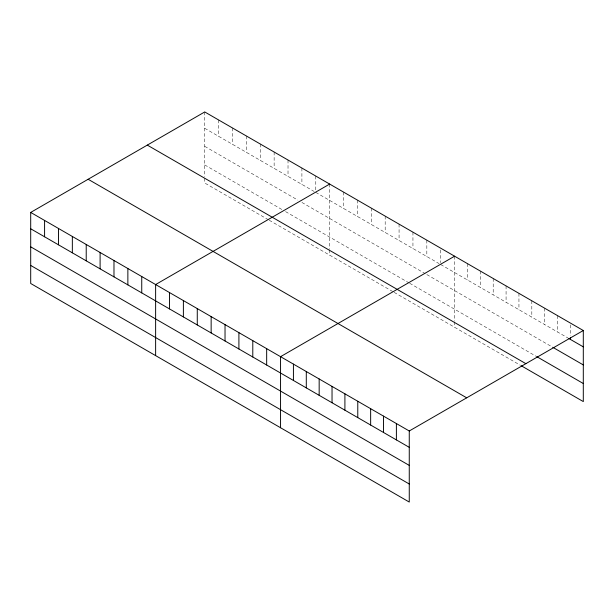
<?xml version="1.0" encoding="UTF-8"?>
<svg xmlns="http://www.w3.org/2000/svg" width="614" height="614" viewBox="0 0 614 614"><rect width="100%" height="100%" fill="white"/><g stroke="black" fill="none" stroke-linecap="round" stroke-linejoin="round"><path stroke-width="0.46" stroke-dasharray="3.07 2.3" d="M204.738 128.295L314.145 191.461M315.78 192.405L439.071 263.59M440.706 264.534L568.019 338.03M204.738 146.355L297.821 200.095M301.904 202.451L425.195 273.629M426.83 274.573L551.925 346.803M204.738 164.959L282.302 209.742M285.571 211.623L408.863 282.808M409.684 283.277L535.838 356.12M268.425 219.781L204.738 183.01L204.738 177.6M269.239 220.257L393.351 291.911M394.165 292.379L520.549 365.353M570.429 324.89L570.429 335.797M557.558 315.642L557.558 331.997M544.687 308.213L544.687 324.56M531.816 300.783L531.816 317.131M518.945 293.354L518.945 309.702M506.074 285.917L506.074 302.272M493.203 278.487L493.203 294.843M480.332 271.058L480.332 287.406M467.461 263.629L467.461 279.976M454.59 256.199L454.59 320.945M454.59 321.851L454.59 327.262M440.706 249.998L440.706 262.715M426.83 240.166L426.83 256.522M412.946 232.153L412.946 248.501M399.069 224.141L399.069 240.488M385.185 216.128L385.185 232.476M371.301 208.115L371.301 224.463M357.425 200.095L357.425 216.45M343.541 192.082L343.541 208.438M329.664 184.07L329.664 248.816M329.664 249.721L329.664 255.14M315.78 176.057L315.78 190.593M301.904 168.044L301.904 184.392M288.02 160.031L288.02 176.379M274.136 152.019L274.136 168.366M260.259 143.998L260.259 160.354M246.375 135.986L246.375 152.341M232.499 127.973L232.499 144.321M218.615 119.96L218.615 136.308M204.738 111.948L204.738 176.694"/><path stroke-width="0.92" d="M30.7 212.421L409.262 430.99L409.262 502.052L30.7 283.491L30.7 212.421L204.738 111.948L583.3 330.509L583.3 401.579L521.355 365.814M329.664 184.07L155.626 284.551L155.626 355.621M454.59 256.199L280.552 356.673L280.552 427.743M409.262 430.99L583.3 330.509M568.817 338.498L583.3 346.856M552.73 347.263L583.3 364.916M536.644 356.58L583.3 383.52M147.306 145.104L525.868 363.665M88.132 179.265L466.694 397.826M30.7 228.776L409.262 447.337M30.7 246.828L409.262 465.397M30.7 265.432L409.262 484.001M570.429 337.608L570.429 339.427M396.391 423.553L396.391 439.908M383.52 416.123L383.52 432.471M370.649 408.694L370.649 425.041M357.778 401.264L357.778 417.612M344.907 393.827L344.907 410.183M332.036 386.398L332.036 402.753M319.165 378.968L319.165 395.316M306.294 371.539L306.294 387.887M293.423 364.11L293.423 380.457M266.668 348.66L266.668 365.008M252.791 340.647L252.791 356.995M238.907 332.634L238.907 348.982M225.031 324.622L225.031 340.97M211.147 316.609L211.147 332.957M197.271 308.589L197.271 324.944M183.386 300.576L183.386 316.924M169.51 292.563L169.51 308.911M141.742 276.538L141.742 292.886M127.865 268.525L127.865 284.873M113.981 260.505L113.981 276.86M100.105 252.492L100.105 268.848M86.221 244.479L86.221 260.827M72.345 236.467L72.345 252.814M58.46 228.454L58.46 244.802M44.584 220.441L44.584 236.789"/></g></svg>
